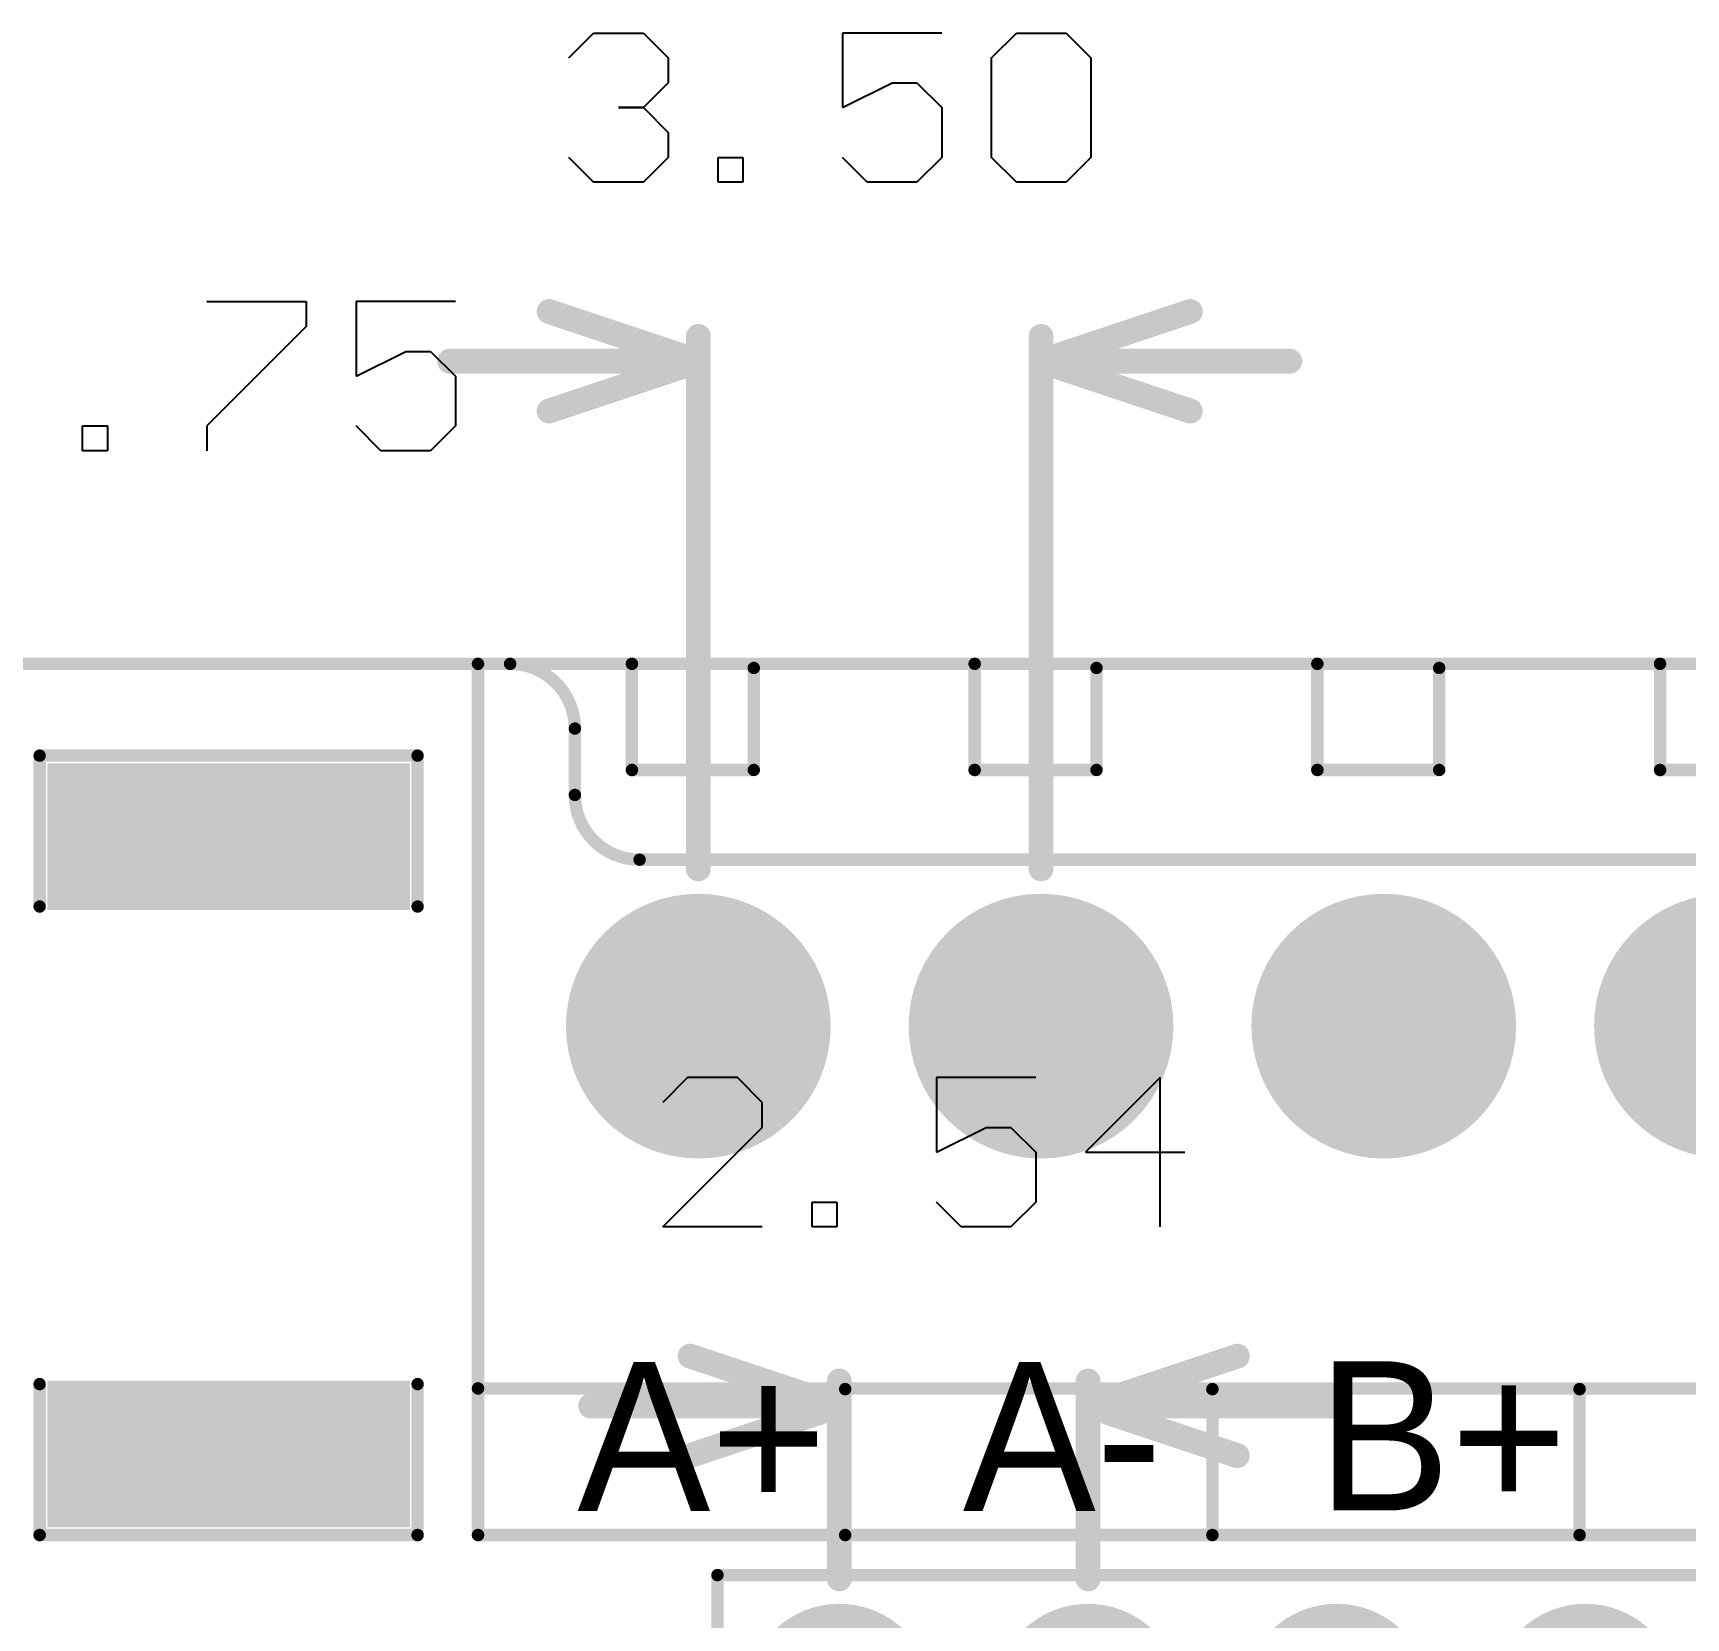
# Model space of a CAD drawing. Header units: millimetres. Extents: x 18.6 to 91.5, y 20.1 to 88.8.
# Drawn here: x 42.86 to 59.74, y 72.66 to 88.84 of the extents above; entities that cross this region are included whole.
import ezdxf

# ---------------------------------------------------------------- set-up
doc = ezdxf.new("R2010")
doc.units = ezdxf.units.MM
for name, color, linetype in [('BottomLayer', 5, 'Continuous'), ('BottomSolder', 6, 'Continuous'), ('KeepOutLayer', 6, 'Continuous'), ('Mechanical1', 6, 'Continuous'), ('Mechanical2', 216, 'Continuous'), ('Mechanical6', 56, 'Continuous'), ('MidLayer1', 16, 'Continuous'), ('MidLayer2', 76, 'Continuous'), ('MultiLayer', 9, 'Continuous'), ('PadHoleLayer', 156, 'Continuous'), ('TopLayer', 1, 'Continuous'), ('TopOverlay', 2, 'Continuous'), ('TopPaste', 8, 'Continuous'), ('TopSolder', 216, 'Continuous')]:
    doc.layers.add(name, color=color, linetype=linetype)

# ---------------------------------------------------------------- blocks, each defined once
blk = doc.blocks.new('R2512D_12')
at = {"layer": 'TopLayer'}
for points in [[(-3.801, -1.75), (-2.506, -1.75), (-3.801, 1.75), (-2.506, 1.75)], [(2.506, -1.75), (3.801, -1.75), (2.506, 1.75), (3.801, 1.75)]]:
    blk.add_solid(points, dxfattribs=at)
at = {"layer": 'TopOverlay', "const_width": 0.127}
for points in [[(-3.98, -1.93), (-3.98, 1.93)], [(-2.438, 1.93), (-3.98, 1.93)], [(3.98, 1.93), (2.439, 1.93)], [(3.98, -1.93), (3.98, 1.93)], [(-2.438, -1.93), (-3.98, -1.93)], [(3.98, -1.93), (2.439, -1.93)]]:
    blk.add_lwpolyline(points, dxfattribs=at)
at = {"layer": 'TopOverlay', "const_width": 0.0635}
for points in [[(-4.011, 1.93, 1), (-3.948, 1.93, 1)], [(-4.011, 1.93, 1), (-3.948, 1.93, 1)], [(-2.47, 1.93, 1), (-2.407, 1.93, 1)], [(2.407, 1.93, 1), (2.47, 1.93, 1)], [(3.948, 1.93, 1), (4.012, 1.93, 1)], [(3.948, 1.93, 1), (4.012, 1.93, 1)], [(-4.011, -1.93, 1), (-3.948, -1.93, 1)], [(-4.011, -1.93, 1), (-3.948, -1.93, 1)], [(-2.47, -1.93, 1), (-2.407, -1.93, 1)], [(2.407, -1.93, 1), (2.47, -1.93, 1)], [(3.948, -1.93, 1), (4.012, -1.93, 1)], [(3.948, -1.93, 1), (4.012, -1.93, 1)]]:
    blk.add_lwpolyline(points, format="xyb", close=True, dxfattribs=at)
at = {"layer": 'TopPaste'}
for points in [[(-3.801, -1.75), (-2.506, -1.75), (-3.801, 1.75), (-2.506, 1.75)], [(2.506, -1.75), (3.801, -1.75), (2.506, 1.75), (3.801, 1.75)]]:
    blk.add_solid(points, dxfattribs=at)
at = {"layer": 'TopSolder'}
for points in [[(-3.902, -1.852), (-2.404, -1.852), (-3.902, 1.852), (-2.404, 1.852)], [(2.404, -1.852), (3.902, -1.852), (2.404, 1.852), (3.902, 1.852)]]:
    blk.add_solid(points, dxfattribs=at)
blk = doc.blocks.new('DG302_3_5_17')
at = {"layer": 'BottomLayer', "const_width": 1.25}
for points in [[(-5.875, 0, 1), (-4.625, 0, 1)], [(-2.375, 0, 1), (-1.125, 0, 1)], [(1.125, 0, 1), (2.375, 0, 1)], [(4.625, 0, 1), (5.875, 0, 1)]]:
    blk.add_lwpolyline(points, format="xyb", close=True, dxfattribs=at)
at = {"layer": 'BottomSolder', "const_width": 1.352}
for points in [[(-5.926, 0, 1), (-4.574, 0, 1)], [(-2.426, 0, 1), (-1.074, 0, 1)], [(1.074, 0, 1), (2.426, 0, 1)], [(4.574, 0, 1), (5.926, 0, 1)]]:
    blk.add_lwpolyline(points, format="xyb", close=True, dxfattribs=at)
at = {"layer": 'MidLayer1', "const_width": 1.25}
for points in [[(-5.875, 0, 1), (-4.625, 0, 1)], [(-2.375, 0, 1), (-1.125, 0, 1)], [(1.125, 0, 1), (2.375, 0, 1)], [(4.625, 0, 1), (5.875, 0, 1)]]:
    blk.add_lwpolyline(points, format="xyb", close=True, dxfattribs=at)
at = {"layer": 'MidLayer2', "const_width": 1.25}
for points in [[(-5.875, 0, 1), (-4.625, 0, 1)], [(-2.375, 0, 1), (-1.125, 0, 1)], [(1.125, 0, 1), (2.375, 0, 1)], [(4.625, 0, 1), (5.875, 0, 1)]]:
    blk.add_lwpolyline(points, format="xyb", close=True, dxfattribs=at)
at = {"layer": 'MultiLayer', "const_width": 1.25}
for points in [[(-5.875, 0, 1), (-4.625, 0, 1)], [(-2.375, 0, 1), (-1.125, 0, 1)], [(1.125, 0, 1), (2.375, 0, 1)], [(4.625, 0, 1), (5.875, 0, 1)]]:
    blk.add_lwpolyline(points, format="xyb", close=True, dxfattribs=at)
at = {"layer": 'PadHoleLayer', "const_width": 0.425}
for points in [[(-5.462, 0, 1), (-5.038, 0, 1)], [(-1.962, 0, 1), (-1.538, 0, 1)], [(1.538, 0, 1), (1.962, 0, 1)], [(5.038, 0, 1), (5.462, 0, 1)]]:
    blk.add_lwpolyline(points, format="xyb", close=True, dxfattribs=at)
at = {"layer": 'TopLayer', "const_width": 1.25}
for points in [[(-5.875, 0, 1), (-4.625, 0, 1)], [(-2.375, 0, 1), (-1.125, 0, 1)], [(1.125, 0, 1), (2.375, 0, 1)], [(4.625, 0, 1), (5.875, 0, 1)]]:
    blk.add_lwpolyline(points, format="xyb", close=True, dxfattribs=at)
at = {"layer": 'TopOverlay', "const_width": 0.127}
for points in [[(-7.5, 3.7), (-7.5, -3.7)], [(7.5, 3.7), (-7.5, 3.7)], [(7.5, 3.7), (7.5, -3.7)], [(-4.572, -2.616), (-5.817, -2.616)], [(-5.817, -2.616), (-5.817, -3.658)], [(-4.572, -2.616), (-4.572, -3.7)], [(-2.317, -2.616), (-2.317, -3.658)], [(-1.072, -2.616), (-2.317, -2.616)], [(-1.072, -2.616), (-1.072, -3.7)], [(1.183, -2.616), (1.183, -3.658)], [(2.428, -2.616), (1.183, -2.616)], [(2.428, -2.616), (2.428, -3.7)], [(4.683, -2.616), (4.683, -3.658)], [(5.928, -2.616), (4.683, -2.616)], [(5.928, -2.616), (5.928, -3.7)], [(7.5, -3.7), (-7.5, -3.7)]]:
    blk.add_lwpolyline(points, dxfattribs=at)
at = {"layer": 'TopOverlay', "const_width": 0.0635}
for points in [[(-7.532, 3.7, 1), (-7.468, 3.7, 1)], [(-7.532, 3.7, 1), (-7.468, 3.7, 1)], [(7.468, 3.7, 1), (7.532, 3.7, 1)], [(7.468, 3.7, 1), (7.532, 3.7, 1)], [(-5.848, -2.616, 1), (-5.785, -2.616, 1)], [(-5.848, -2.616, 1), (-5.785, -2.616, 1)], [(-4.604, -2.616, 1), (-4.54, -2.616, 1)], [(-4.604, -2.616, 1), (-4.54, -2.616, 1)], [(-2.348, -2.616, 1), (-2.285, -2.616, 1)], [(-2.348, -2.616, 1), (-2.285, -2.616, 1)], [(-1.104, -2.616, 1), (-1.04, -2.616, 1)], [(-1.104, -2.616, 1), (-1.04, -2.616, 1)], [(1.152, -2.616, 1), (1.215, -2.616, 1)], [(1.152, -2.616, 1), (1.215, -2.616, 1)], [(2.396, -2.616, 1), (2.46, -2.616, 1)], [(2.396, -2.616, 1), (2.46, -2.616, 1)], [(4.652, -2.616, 1), (4.715, -2.616, 1)], [(4.652, -2.616, 1), (4.715, -2.616, 1)], [(5.896, -2.616, 1), (5.96, -2.616, 1)], [(5.896, -2.616, 1), (5.96, -2.616, 1)], [(-7.532, -3.7, 1), (-7.468, -3.7, 1)], [(-7.532, -3.7, 1), (-7.468, -3.7, 1)], [(-5.848, -3.658, 1), (-5.785, -3.658, 1)], [(-4.604, -3.7, 1), (-4.54, -3.7, 1)], [(-2.348, -3.658, 1), (-2.285, -3.658, 1)], [(-1.104, -3.7, 1), (-1.04, -3.7, 1)], [(1.152, -3.658, 1), (1.215, -3.658, 1)], [(2.396, -3.7, 1), (2.46, -3.7, 1)], [(4.652, -3.658, 1), (4.715, -3.658, 1)], [(5.896, -3.7, 1), (5.96, -3.7, 1)], [(7.468, -3.7, 1), (7.532, -3.7, 1)], [(7.468, -3.7, 1), (7.532, -3.7, 1)]]:
    blk.add_lwpolyline(points, format="xyb", close=True, dxfattribs=at)
at = {"layer": 'TopSolder', "const_width": 1.352}
for points in [[(-5.926, 0, 1), (-4.574, 0, 1)], [(-2.426, 0, 1), (-1.074, 0, 1)], [(1.074, 0, 1), (2.426, 0, 1)], [(4.574, 0, 1), (5.926, 0, 1)]]:
    blk.add_lwpolyline(points, format="xyb", close=True, dxfattribs=at)
blk = doc.blocks.new('HDR1X4_18')
at = {"layer": 'BottomLayer', "const_width": 0.85}
for points in [[(-4.235, 0, 1), (-3.385, 0, 1)], [(-1.695, 0, 1), (-0.845, 0, 1)], [(0.845, 0, 1), (1.695, 0, 1)], [(3.385, 0, 1), (4.235, 0, 1)]]:
    blk.add_lwpolyline(points, format="xyb", close=True, dxfattribs=at)
at = {"layer": 'BottomSolder', "const_width": 0.952}
for points in [[(-4.286, 0, 1), (-3.334, 0, 1)], [(-1.746, 0, 1), (-0.794, 0, 1)], [(0.794, 0, 1), (1.746, 0, 1)], [(3.334, 0, 1), (4.286, 0, 1)]]:
    blk.add_lwpolyline(points, format="xyb", close=True, dxfattribs=at)
at = {"layer": 'MidLayer1', "const_width": 0.85}
for points in [[(-4.235, 0, 1), (-3.385, 0, 1)], [(-1.695, 0, 1), (-0.845, 0, 1)], [(0.845, 0, 1), (1.695, 0, 1)], [(3.385, 0, 1), (4.235, 0, 1)]]:
    blk.add_lwpolyline(points, format="xyb", close=True, dxfattribs=at)
at = {"layer": 'MidLayer2', "const_width": 0.85}
for points in [[(-4.235, 0, 1), (-3.385, 0, 1)], [(-1.695, 0, 1), (-0.845, 0, 1)], [(0.845, 0, 1), (1.695, 0, 1)], [(3.385, 0, 1), (4.235, 0, 1)]]:
    blk.add_lwpolyline(points, format="xyb", close=True, dxfattribs=at)
at = {"layer": 'MultiLayer', "const_width": 0.85}
for points in [[(-4.235, 0, 1), (-3.385, 0, 1)], [(-1.695, 0, 1), (-0.845, 0, 1)], [(0.845, 0, 1), (1.695, 0, 1)], [(3.385, 0, 1), (4.235, 0, 1)]]:
    blk.add_lwpolyline(points, format="xyb", close=True, dxfattribs=at)
at = {"layer": 'PadHoleLayer', "const_width": 0.415}
for points in [[(-4.018, 0, 1), (-3.602, 0, 1)], [(-1.478, 0, 1), (-1.062, 0, 1)], [(1.062, 0, 1), (1.478, 0, 1)], [(3.602, 0, 1), (4.018, 0, 1)]]:
    blk.add_lwpolyline(points, format="xyb", close=True, dxfattribs=at)
at = {"layer": 'TopLayer', "const_width": 0.85}
for points in [[(-4.235, 0, 1), (-3.385, 0, 1)], [(-1.695, 0, 1), (-0.845, 0, 1)], [(0.845, 0, 1), (1.695, 0, 1)], [(3.385, 0, 1), (4.235, 0, 1)]]:
    blk.add_lwpolyline(points, format="xyb", close=True, dxfattribs=at)
at = {"layer": 'TopOverlay', "const_width": 0.127}
for points in [[(-5.055, 1.245), (-5.055, -1.245)], [(5.055, 1.245), (-5.055, 1.245)], [(5.055, 1.245), (5.055, -1.245)], [(5.055, -1.245), (-5.055, -1.245)]]:
    blk.add_lwpolyline(points, dxfattribs=at)
at = {"layer": 'TopOverlay', "const_width": 0.0635}
for points in [[(-5.086, 1.245, 1), (-5.023, 1.245, 1)], [(-5.086, 1.245, 1), (-5.023, 1.245, 1)], [(5.023, 1.245, 1), (5.086, 1.245, 1)], [(5.023, 1.245, 1), (5.086, 1.245, 1)], [(-5.086, -1.245, 1), (-5.023, -1.245, 1)], [(-5.086, -1.245, 1), (-5.023, -1.245, 1)], [(5.023, -1.245, 1), (5.086, -1.245, 1)], [(5.023, -1.245, 1), (5.086, -1.245, 1)]]:
    blk.add_lwpolyline(points, format="xyb", close=True, dxfattribs=at)
at = {"layer": 'TopSolder', "const_width": 0.952}
for points in [[(-4.286, 0, 1), (-3.334, 0, 1)], [(-1.746, 0, 1), (-0.794, 0, 1)], [(0.794, 0, 1), (1.746, 0, 1)], [(3.334, 0, 1), (4.286, 0, 1)]]:
    blk.add_lwpolyline(points, format="xyb", close=True, dxfattribs=at)

msp = doc.modelspace()

# ---------------------------------------------------------------- linework, layer by layer
at = {"layer": 'KeepOutLayer', "const_width": 0.127}
for points in [[(39.4, 82.4), (47.728, 82.4)], [(48.389, 81.061), (48.389, 81.739)], [(49.051, 80.4), (60.749, 80.4)]]:
    msp.add_lwpolyline(points, dxfattribs=at)
at = {"layer": 'KeepOutLayer', "const_width": 0.0635}
for points in [[(47.696, 82.4, 1), (47.76, 82.4, 1)], [(47.696, 82.4, 1), (47.76, 82.4, 1)], [(48.358, 81.739, 1), (48.421, 81.739, 1)], [(48.358, 81.739, 1), (48.421, 81.739, 1)], [(48.358, 81.061, 1), (48.421, 81.061, 1)], [(48.358, 81.061, 1), (48.421, 81.061, 1)], [(49.019, 80.4, 1), (49.082, 80.4, 1)], [(49.019, 80.4, 1), (49.082, 80.4, 1)]]:
    msp.add_lwpolyline(points, format="xyb", close=True, dxfattribs=at)
at = {"layer": 'KeepOutLayer', "const_width": 0.127}
for points in [[(47.728, 82.4, -0.414212), (48.389, 81.739)], [(49.051, 80.4, -0.414212), (48.389, 81.061)]]:
    msp.add_lwpolyline(points, format="xyb", dxfattribs=at)
at = {"layer": 'Mechanical1', "const_width": 0.127}
for points in [[(39.4, 82.4), (47.728, 82.4)], [(48.389, 81.061), (48.389, 81.739)], [(49.051, 80.4), (60.749, 80.4)]]:
    msp.add_lwpolyline(points, dxfattribs=at)
at = {"layer": 'Mechanical1', "const_width": 0.0635}
for points in [[(47.696, 82.4, 1), (47.76, 82.4, 1)], [(47.696, 82.4, 1), (47.76, 82.4, 1)], [(48.358, 81.739, 1), (48.421, 81.739, 1)], [(48.358, 81.739, 1), (48.421, 81.739, 1)], [(48.358, 81.061, 1), (48.421, 81.061, 1)], [(48.358, 81.061, 1), (48.421, 81.061, 1)], [(49.019, 80.4, 1), (49.082, 80.4, 1)], [(49.019, 80.4, 1), (49.082, 80.4, 1)]]:
    msp.add_lwpolyline(points, format="xyb", close=True, dxfattribs=at)
at = {"layer": 'Mechanical1', "const_width": 0.127}
for points in [[(47.728, 82.4, -0.414212), (48.389, 81.739)], [(49.051, 80.4, -0.414212), (48.389, 81.061)]]:
    msp.add_lwpolyline(points, format="xyb", dxfattribs=at)
at = {"layer": 'Mechanical2', "const_width": 0.127}
msp.add_lwpolyline([(27.4, 82.4), (82.4, 82.4)], dxfattribs=at)
at = {"layer": 'Mechanical6'}
for p, q in [((48.327, 88.588), (48.581, 88.842)), ((48.581, 88.842), (49.089, 88.842)), ((49.089, 88.842), (49.343, 88.588)), ((52.136, 88.842), (51.121, 88.842)), ((51.121, 88.842), (51.121, 88.08)), ((52.644, 88.588), (52.898, 88.842)), ((52.898, 88.842), (53.406, 88.842)), ((53.406, 88.842), (53.66, 88.588)), ((49.343, 88.588), (49.343, 88.334)), ((52.644, 87.572), (52.644, 88.588)), ((53.66, 88.588), (53.66, 87.572)), ((49.343, 88.334), (49.089, 88.08)), ((51.121, 88.08), (51.628, 88.334)), ((51.628, 88.334), (51.882, 88.334)), ((51.882, 88.334), (52.136, 88.08)), ((49.089, 88.08), (48.835, 88.08)), ((48.835, 88.08), (49.089, 88.08)), ((49.089, 88.08), (49.343, 87.826)), ((52.136, 88.08), (52.136, 87.572)), ((49.343, 87.826), (49.343, 87.572)), ((48.581, 87.318), (48.327, 87.572)), ((49.343, 87.572), (49.089, 87.318)), ((49.851, 87.318), (49.851, 87.572)), ((49.851, 87.572), (50.105, 87.572)), ((50.105, 87.572), (50.105, 87.318)), ((51.374, 87.318), (51.121, 87.572)), ((52.136, 87.572), (51.882, 87.318)), ((52.898, 87.318), (52.644, 87.572)), ((53.66, 87.572), (53.406, 87.318)), ((49.089, 87.318), (48.581, 87.318)), ((50.105, 87.318), (49.851, 87.318)), ((51.882, 87.318), (51.374, 87.318)), ((53.406, 87.318), (52.898, 87.318)), ((44.63, 86.099), (45.646, 86.099)), ((45.646, 86.099), (45.646, 85.845)), ((47.17, 86.099), (46.154, 86.099)), ((46.154, 86.099), (46.154, 85.337)), ((45.646, 85.845), (44.63, 84.83)), ((46.154, 85.337), (46.662, 85.591)), ((46.662, 85.591), (46.916, 85.591)), ((46.916, 85.591), (47.17, 85.337)), ((47.17, 85.337), (47.17, 84.83)), ((43.361, 84.576), (43.361, 84.83)), ((43.361, 84.83), (43.615, 84.83)), ((43.615, 84.83), (43.615, 84.576)), ((44.63, 84.83), (44.63, 84.576)), ((46.408, 84.576), (46.154, 84.83)), ((47.17, 84.83), (46.916, 84.576)), ((43.615, 84.576), (43.361, 84.576)), ((46.916, 84.576), (46.408, 84.576)), ((49.541, 78.174), (49.287, 77.92)), ((50.049, 78.174), (49.541, 78.174)), ((50.303, 77.92), (50.049, 78.174)), ((53.096, 78.174), (52.081, 78.174)), ((52.081, 78.174), (52.081, 77.412)), ((54.366, 78.174), (53.604, 77.412)), ((54.366, 76.65), (54.366, 78.174)), ((50.303, 77.666), (50.303, 77.92)), ((49.287, 76.65), (50.303, 77.666)), ((52.081, 77.412), (52.588, 77.666)), ((52.588, 77.666), (52.842, 77.666)), ((52.842, 77.666), (53.096, 77.412)), ((53.096, 77.412), (53.096, 76.904)), ((53.604, 77.412), (54.62, 77.412)), ((50.811, 76.65), (50.811, 76.904)), ((50.811, 76.904), (51.065, 76.904)), ((51.065, 76.904), (51.065, 76.65)), ((52.334, 76.65), (52.081, 76.904)), ((53.096, 76.904), (52.842, 76.65)), ((50.303, 76.65), (49.287, 76.65)), ((51.065, 76.65), (50.811, 76.65)), ((52.842, 76.65), (52.334, 76.65))]:
    msp.add_line(p, q, dxfattribs=at)
for points, const_width in [([(48.126, 85.998), (49.65, 85.49)], 0.254), ([(48.126, 85.998), (49.65, 85.49)], 0.254), ([(53.15, 85.49), (54.674, 85.998)], 0.254), ([(49.65, 80.306), (49.65, 85.744)], 0.254), ([(49.65, 80.306), (49.65, 85.744)], 0.254), ([(53.15, 80.306), (53.15, 85.744)], 0.254), ([(47.11, 85.49), (49.65, 85.49)], 0.254), ([(47.576, 85.49), (49.65, 85.49)], 0.254), ([(48.126, 84.982), (49.65, 85.49)], 0.254), ([(48.126, 84.982), (49.65, 85.49)], 0.254), ([(53.15, 85.49), (55.69, 85.49)], 0.254), ([(53.15, 85.49), (54.674, 84.982)], 0.254), ([(39.4, 82.4), (47.728, 82.4)], 0.127), ([(48.389, 81.061), (48.389, 81.739)], 0.127), ([(49.051, 80.4), (60.749, 80.4)], 0.127), ([(49.566, 75.33), (51.09, 74.822)], 0.254), ([(53.63, 74.822), (55.154, 75.33)], 0.254), ([(51.09, 73.055), (51.09, 75.076)], 0.254), ([(53.63, 73.055), (53.63, 75.076)], 0.254), ([(48.55, 74.822), (51.09, 74.822)], 0.254), ([(49.566, 74.314), (51.09, 74.822)], 0.254), ([(53.63, 74.822), (56.17, 74.822)], 0.254), ([(53.63, 74.822), (55.154, 74.314)], 0.254)]:
    msp.add_lwpolyline(points, dxfattribs=dict(at, const_width=const_width))
for points, const_width in [([(48.063, 85.998, 1), (48.19, 85.998, 1)], 0.127), ([(48.063, 85.998, 1), (48.19, 85.998, 1)], 0.127), ([(54.611, 85.998, 1), (54.738, 85.998, 1)], 0.127), ([(49.587, 85.744, 1), (49.714, 85.744, 1)], 0.127), ([(49.587, 85.744, 1), (49.714, 85.744, 1)], 0.127), ([(53.087, 85.744, 1), (53.214, 85.744, 1)], 0.127), ([(47.047, 85.49, 1), (47.174, 85.49, 1)], 0.127), ([(47.512, 85.49, 1), (47.639, 85.49, 1)], 0.127), ([(49.587, 85.49, 1), (49.714, 85.49, 1)], 0.127), ([(49.587, 85.49, 1), (49.714, 85.49, 1)], 0.127), ([(49.587, 85.49, 1), (49.714, 85.49, 1)], 0.127), ([(49.587, 85.49, 1), (49.714, 85.49, 1)], 0.127), ([(49.587, 85.49, 1), (49.714, 85.49, 1)], 0.127), ([(49.587, 85.49, 1), (49.714, 85.49, 1)], 0.127), ([(53.087, 85.49, 1), (53.214, 85.49, 1)], 0.127), ([(53.087, 85.49, 1), (53.214, 85.49, 1)], 0.127), ([(53.087, 85.49, 1), (53.214, 85.49, 1)], 0.127), ([(55.627, 85.49, 1), (55.754, 85.49, 1)], 0.127), ([(48.063, 84.982, 1), (48.19, 84.982, 1)], 0.127), ([(48.063, 84.982, 1), (48.19, 84.982, 1)], 0.127), ([(54.611, 84.982, 1), (54.738, 84.982, 1)], 0.127), ([(47.696, 82.4, 1), (47.76, 82.4, 1)], 0.0635), ([(47.696, 82.4, 1), (47.76, 82.4, 1)], 0.0635), ([(48.358, 81.739, 1), (48.421, 81.739, 1)], 0.0635), ([(48.358, 81.739, 1), (48.421, 81.739, 1)], 0.0635), ([(48.358, 81.061, 1), (48.421, 81.061, 1)], 0.0635), ([(48.358, 81.061, 1), (48.421, 81.061, 1)], 0.0635), ([(49.019, 80.4, 1), (49.082, 80.4, 1)], 0.0635), ([(49.019, 80.4, 1), (49.082, 80.4, 1)], 0.0635), ([(49.587, 80.306, 1), (49.714, 80.306, 1)], 0.127), ([(49.587, 80.306, 1), (49.714, 80.306, 1)], 0.127), ([(53.087, 80.306, 1), (53.214, 80.306, 1)], 0.127), ([(49.503, 75.33, 1), (49.63, 75.33, 1)], 0.127), ([(55.091, 75.33, 1), (55.218, 75.33, 1)], 0.127), ([(51.027, 75.076, 1), (51.154, 75.076, 1)], 0.127), ([(53.567, 75.076, 1), (53.694, 75.076, 1)], 0.127), ([(48.487, 74.822, 1), (48.614, 74.822, 1)], 0.127), ([(51.027, 74.822, 1), (51.154, 74.822, 1)], 0.127), ([(51.027, 74.822, 1), (51.154, 74.822, 1)], 0.127), ([(51.027, 74.822, 1), (51.154, 74.822, 1)], 0.127), ([(53.567, 74.822, 1), (53.694, 74.822, 1)], 0.127), ([(53.567, 74.822, 1), (53.694, 74.822, 1)], 0.127), ([(53.567, 74.822, 1), (53.694, 74.822, 1)], 0.127), ([(56.107, 74.822, 1), (56.234, 74.822, 1)], 0.127), ([(49.503, 74.314, 1), (49.63, 74.314, 1)], 0.127), ([(55.091, 74.314, 1), (55.218, 74.314, 1)], 0.127), ([(51.027, 73.055, 1), (51.154, 73.055, 1)], 0.127), ([(53.567, 73.055, 1), (53.694, 73.055, 1)], 0.127)]:
    msp.add_lwpolyline(points, format="xyb", close=True, dxfattribs=dict(at, const_width=const_width))
at = {"layer": 'Mechanical6', "const_width": 0.127}
for points in [[(47.728, 82.4, -0.414212), (48.389, 81.739)], [(49.051, 80.4, -0.414212), (48.389, 81.061)]]:
    msp.add_lwpolyline(points, format="xyb", dxfattribs=at)
at = {"layer": 'TopOverlay', "const_width": 0.127}
for points in [[(47.4, 73.503), (47.4, 75)], [(51.15, 73.503), (51.15, 74.993)], [(54.9, 73.503), (54.9, 74.993)], [(58.65, 73.503), (58.65, 74.993)], [(47.4, 73.503), (62.4, 73.503)]]:
    msp.add_lwpolyline(points, dxfattribs=at)
at = {"layer": 'TopOverlay', "const_width": 0.0635}
for points in [[(47.368, 75, 1), (47.432, 75, 1)], [(51.118, 74.993, 1), (51.182, 74.993, 1)], [(54.868, 74.993, 1), (54.932, 74.993, 1)], [(58.618, 74.993, 1), (58.682, 74.993, 1)], [(47.368, 73.503, 1), (47.432, 73.503, 1)], [(47.368, 73.503, 1), (47.432, 73.503, 1)], [(51.118, 73.503, 1), (51.182, 73.503, 1)], [(54.868, 73.503, 1), (54.932, 73.503, 1)], [(58.618, 73.503, 1), (58.682, 73.503, 1)]]:
    msp.add_lwpolyline(points, format="xyb", close=True, dxfattribs=at)

# ---------------------------------------------------------------- block references
for name, p, rotation in [('DG302_3_5_17', (54.9, 78.7), 180), ('R2512D_12', (44.853, 77.483), 270), ('HDR1X4_18', (54.9, 71.849), 180)]:
    msp.add_blockref(name, p, dxfattribs=dict(rotation=rotation))

# ---------------------------------------------------------------- texts
at = {"layer": 'TopOverlay'}
for s, p in [('A+', (48.414, 73.747)), ('A-', (52.351, 73.747)), ('B+', (55.973, 73.754))]:
    msp.add_text(s, height=1.524, rotation=360, dxfattribs=at).set_placement(p)

doc.saveas('drawing.dxf')
